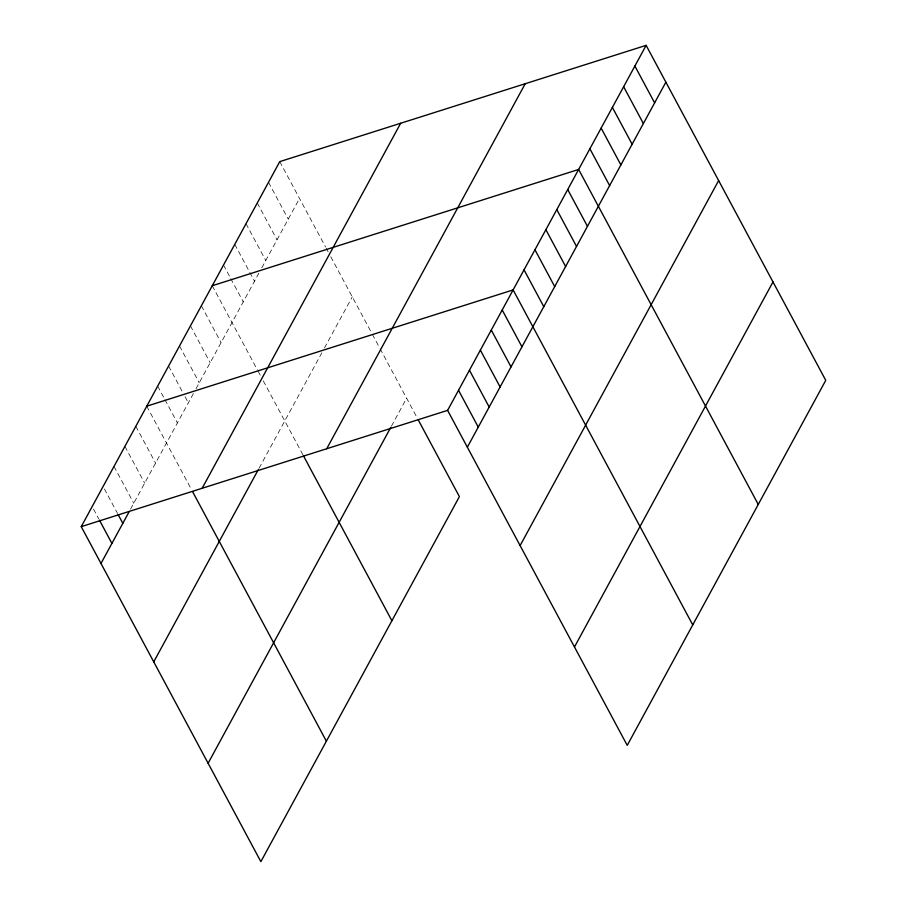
<?xml version="1.0" encoding="UTF-8"?>
<svg xmlns="http://www.w3.org/2000/svg" width="907" height="907" viewBox="0 0 907 907"><rect width="100%" height="100%" fill="white"/><g stroke="black" fill="none" stroke-linecap="round" stroke-linejoin="round"><path stroke-width="0.68" stroke-dasharray="4.54 3.4" d="M130.529 509.144L193.474 393.411M196.048 388.695L259.141 272.667M261.794 267.803L299.514 198.452M259.085 468.193L321.826 352.812M324.479 347.948L352.267 296.85M391.405 426.211L406.631 398.23M279.764 161.627L325.568 247.044M326.214 248.257L328.164 251.897M330.772 256.76L371.689 333.05M372.335 334.264L379.455 347.54M380.101 348.742L417.05 417.662M268.517 182.307L288.256 219.131M257.271 202.998L277.009 239.822M246.012 223.678L265.762 260.502M234.766 244.368L254.516 281.181M223.519 265.048L230.095 277.327M230.752 278.551L243.257 301.872M212.272 285.739L257.418 369.931M258.064 371.144L260.672 376.008M263.279 380.872L302.893 454.747M201.354 305.818L221.093 342.631M190.436 325.885L210.175 362.709M179.518 345.964L199.257 382.788M168.589 366.043L182.409 391.813M185.051 396.722L188.339 402.867M157.671 386.121L164.258 398.388M164.915 399.624L177.421 422.934M146.753 406.189L191.252 489.179M135.835 426.267L155.585 463.092M124.917 446.346L144.666 483.17M113.999 466.425L133.748 503.249M104.396 488.952L117.559 513.498M93.478 509.031L98.738 518.849"/><path stroke-width="1.36" d="M418.354 420.088L459.396 496.628L260.865 861.65L81.245 526.65L279.764 161.627L646.135 45.35L825.755 380.35L627.236 745.373L447.605 410.372L646.135 45.35M100.983 563.474L129.248 511.514M202.148 488.283L400.667 123.261M153.748 661.872L258.438 469.373M326.713 448.75L525.232 83.716M208.111 763.252L390.747 427.424M467.354 447.196L665.874 82.174M520.119 545.595L718.639 180.572M574.471 646.974L772.991 281.952M212.272 285.739L578.632 169.462L758.263 504.451M146.753 406.189L513.124 289.923L692.744 624.912M81.245 526.65L447.605 410.372M634.877 66.03L654.627 102.854M623.631 86.721L643.38 123.545M612.384 107.4L632.122 144.224M601.137 128.091L620.876 164.915M589.879 148.771L609.629 185.595M567.714 189.54L587.464 226.353M556.796 209.608L576.535 246.432M545.878 229.686L565.617 266.511M534.96 249.765L554.699 286.589M524.042 269.844L543.781 306.657M502.206 309.99L521.944 346.814M491.288 330.069L511.026 366.893M480.37 350.147L500.108 386.972M469.452 370.226L489.19 407.039M458.534 390.293L478.272 427.118M303.539 455.96L391.892 620.728M192.556 491.605L326.384 741.189M118.216 514.734L122.819 523.316M99.407 520.074L111.901 543.395"/></g></svg>
